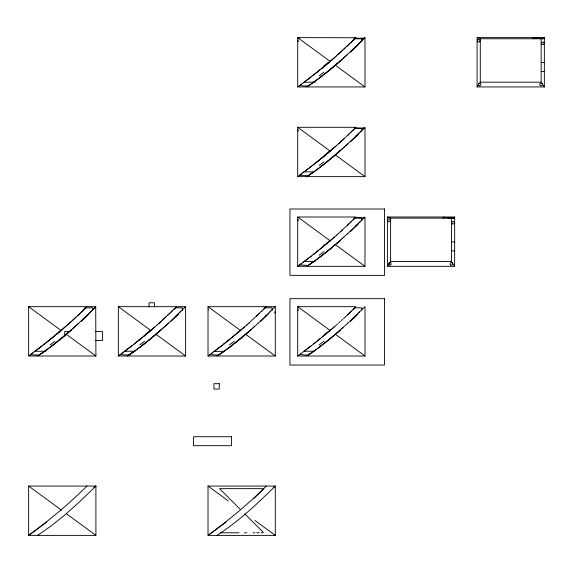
<?xml version="1.0" encoding="UTF-8"?>
<svg xmlns="http://www.w3.org/2000/svg" width="573" height="573" viewBox="0 0 573 573"><rect width="100%" height="100%" fill="white"/><g stroke="black" fill="none" stroke-linecap="round" stroke-linejoin="round"><path stroke-width="0.86" d="M355.145 38.771L355.747 37.875M355.145 128.459L356.005 127.306L297.709 127.306L297.709 176.634L364.98 176.634L364.98 127.306L347.045 144.546M444.827 218.141L445.293 217.396M534.516 38.771L534.795 38.205L544.35 38.412M477.087 86.946L477.087 37.617L544.35 37.617L544.35 86.946L477.087 86.946L478.398 84.997M479.601 83.214L480.289 82.197L480.289 38.771L477.087 37.617M387.398 266.323L390.6 261.575L390.6 218.141L387.398 216.995L387.398 266.323L454.661 266.323L454.661 216.995L387.398 216.995M355.862 37.761L297.709 37.617L297.709 86.946L364.98 86.946L364.98 37.617L363.876 38.713M86.731 306.899L81.387 312.127M355.969 37.653L334.338 57.787M364.571 38.019L364.929 37.668M95.712 306.877L95.913 356.005L28.65 356.005L28.65 306.677L95.913 306.677L77.985 323.924M176.42 306.899L158.922 323.365M185.201 307.085L185.602 306.677L185.602 356.005L118.339 356.005L118.339 306.677L185.602 306.677L168.118 323.516M340.892 231.349L356.005 216.995L297.709 216.995L297.709 266.323L364.98 266.323L364.98 216.995L347.489 233.827M265.671 307.329L266.323 306.677M86.738 486.262L86.946 486.054C68.91 504.061 49.178 520.305 28.65 535.383L28.65 486.054L95.913 486.054L95.913 535.383L28.65 535.383L41.263 526.136M364.571 217.396L363.97 217.998M275.291 306.677L208.02 306.677L208.02 356.005L275.291 356.005L275.291 306.677L258.244 323.108M544.35 37.617L543.555 38.412L541.148 38.771L541.148 82.197L544.35 86.946M93.814 487.594L95.913 486.054L95.347 486.62M454.661 216.995C452.348 219.588 447.993 217.174 445.106 217.582L444.197 216.995L442.85 218.141M355.289 38.341L364.478 38.119M86.659 306.97L86.151 307.472M347.045 54.858L364.206 38.391L361.771 38.771L361.771 41.406M94.91 307.68L95.311 307.286M355.289 128.023L355.747 127.564M176.348 306.97L175.911 307.4M363.769 128.51L363.368 128.904M184.599 307.68L185 307.286M254.097 498.302L261.925 490.488M262.384 490.03L263.766 488.654L219.545 488.654L240.273 509.34M355.138 38.484L354.852 38.771A108.884 5.007 -40.6 0 1 353.004 40.59M85.936 307.687L85.792 307.83A108.884 5.007 -40.6 0 1 83.945 309.649M94.108 308.482L94.509 308.081M352.517 130.751L353.004 130.279A108.884 5.007 -40.6 0 0 354.852 128.459L355.138 128.166M361.771 131.095L361.771 128.459L364.177 128.101L355.418 127.894L340.849 141.703M175.696 307.615L175.481 307.83A108.884 5.007 -40.6 0 1 173.633 309.649M362.967 129.305L362.573 129.699M248.603 323.365L265.779 307.221M95.913 486.054L79.661 501.747L64.527 515.199L50.51 526.415L37.617 535.383L38.42 534.867M93.313 309.27L93.707 308.876M347.489 323.516L364.98 306.677L364.98 356.005L297.709 356.005L297.709 306.677L356.005 306.677L347.625 314.813M266.323 486.054C248.281 504.061 228.555 520.305 208.02 535.383L208.02 486.054L275.291 486.054L275.291 535.383L208.02 535.383L220.634 526.136M361.319 41.249L360.603 41.951M361.577 40.991L362.072 40.504M361.269 130.988L360.546 131.697M181.949 310.308L181.34 310.903M91.422 311.132L90.692 311.848M360.546 221.386L360.016 221.901M359.887 42.66L360.431 42.123M359.887 132.342L360.431 131.811M270.334 311.59L270.743 311.189M359.615 42.925L358.77 43.749M90.555 311.984L89.71 312.808M359.615 132.607L358.77 133.43M179.542 312.665L180.237 311.984M359.615 222.295L358.77 223.119M269.224 312.665L269.926 311.984M359.615 311.984L358.77 312.808M352.517 41.07L350.454 43.068M83.472 310.108L74.003 319.054M358.626 43.885L357.91 44.587M358.053 134.132L358.483 133.71M357.616 44.866L357.18 45.296M88.708 313.782L87.97 314.498M352.015 131.238L350.454 132.75M172.645 310.616L170.532 312.65M357.767 134.411L357.18 134.977M177.952 314.212L178.389 313.782M357.767 224.1L357.18 224.666M356.879 45.582L356.12 46.313M351.507 221.422L350.454 222.439M261.295 311.612L261.818 311.11M351.507 311.11L350.454 312.127M87.669 314.792L87.06 315.372M356.12 136.002L356.728 135.414M176.749 315.372L177.351 314.792M356.728 225.103L355.346 226.428M355.346 47.058L355.969 46.463M86.91 315.522L86.287 316.117M355.346 136.739L355.969 136.145M176.591 315.522L175.975 316.117M265.664 316.117L266.28 315.522M355.346 316.117L355.969 315.522M349.924 312.629L343.535 318.631M349.351 44.114L347.03 46.32M80.292 313.18L77.971 315.379M349.351 133.803L347.625 135.443M169.98 313.18L167.653 315.379M349.351 223.491L347.625 225.132M259.103 313.718L259.669 313.18M257.936 314.813L258.523 314.262M257.341 315.379L256.418 316.246M166.414 316.547L165.425 317.463M344.774 48.419L345.182 48.046M76.116 317.105L73.179 319.813M344.459 48.712L343.42 49.672M347.747 54.213L344.774 56.942M78.687 323.272L62.629 337.418M344.115 138.716L343.42 139.354M347.747 143.902L329.604 159.774M164.745 318.087L163.692 319.054M168.376 323.272L166.593 324.92M347.747 233.583L331.566 247.837L317.843 258.638M258.065 323.272L250.272 330.313M347.747 323.272L337.44 332.519M346.601 55.273L345.691 56.104M167.223 324.332L153.8 336.172M342.711 50.324L340.849 52.014M77.09 324.748L76.173 325.579M342.346 140.342L342.711 140.013M345.691 145.786L346.149 145.37M165.862 325.579L166.32 325.163M342.675 319.412L341.343 320.622M345.354 56.412L341.436 59.943M73.287 319.713L61.146 330.406M72.914 320.049L72.169 320.73M341.608 141.015L341.981 140.679M162.231 320.386L162.603 320.049M341.981 230.36L342.346 230.031M75.715 326.001L74.311 327.276M344.774 146.624L343.37 147.898M165.404 326.001L163.993 327.276M344.309 57.364L343.37 58.21M341.343 141.252L336.294 145.764M341.229 231.041L338.292 233.684M71.374 321.453L69.233 323.365M340.068 142.405L340.462 142.054M161.056 321.453L160.125 322.291M343.37 237.587L343.843 237.158M253.681 327.276L254.154 326.846M340.434 321.453L338.536 323.151M340.068 52.716L338.865 53.798M73.831 327.706L72.864 328.565M342.89 327.706L341.923 328.565M341.923 59.506L342.41 59.076M339.273 143.121L339.667 142.763M342.41 148.758L341.436 149.632M159.495 322.857L159.896 322.499M163.033 328.136L162.066 329.002M341.923 238.884L342.41 238.447M249.176 322.857L249.584 322.499M252.235 328.565L252.722 328.136M338.536 54.091L338.049 54.528M338.536 143.78L339.015 143.343M341.529 59.857L333.866 66.532M68.982 323.587L68.488 324.024M159.079 323.222L157.174 324.92M338.457 233.533L336.544 235.231M248.768 323.222L246.856 324.92M340.949 60.38L339.46 61.691M71.89 329.439L70.4 330.75M340.949 150.062L339.46 151.379M251.182 329.511L230.289 346.737M337.626 323.96L332.469 328.472M336.795 55.631L336.294 56.082M68.237 324.246L67.227 325.142M161.085 329.876L160.089 330.75M340.455 240.187L339.46 241.068M340.455 329.876L339.46 330.75M336.781 145.334L322.384 157.554M157.403 324.712L144.539 335.671M336.781 235.023L331.173 239.894M247.092 324.712L241.484 329.582M338.965 62.135L319.347 78.15M69.899 331.194L50.911 346.737M338.965 151.816L319.97 167.366M159.588 331.194L140.6 346.737M338.965 241.505L333.178 246.49M249.276 331.194L243.489 336.172M338.965 331.194L319.97 346.737M66.196 326.044L65.408 326.732M334.732 147.132L335.262 146.674M335.04 57.178L326.488 64.477M65.279 326.846L64.563 327.47M334.338 237.165L333.622 237.781M333.622 58.41L334.209 57.902M333.672 148.049L334.209 147.59M154.302 327.427L154.703 327.076M244.521 326.961L243.991 327.427M333.672 327.427L334.209 326.961M333.479 58.539L332.505 59.377M64.348 327.656L63.402 328.472M333.543 148.171L332.404 149.152M153.901 327.77L153.091 328.472M243.453 327.892L242.78 328.472M336.931 332.963L336.115 333.672M336.573 64.212L329.604 70.085M67.048 333.672L67.514 333.271M336.115 154.295L336.573 153.901M156.737 333.672L157.195 333.271M333.006 238.318L332.333 238.898M332.061 59.764L331.516 60.229M63.202 328.644L62.085 329.604M332.125 149.388L331.173 150.212M152.955 328.587L151.795 329.582M332.934 328.071L313.811 343.8M331.173 60.523L331.545 60.201M66.597 334.066L64.799 335.592M335.205 155.075L335.656 154.689M156.279 334.066L154.932 335.219M331.788 239.371L313.811 254.111M335.205 244.764L335.656 244.377M242.1 329.052L224.122 343.8M245.967 334.066L244.621 335.219M331.173 329.582L331.788 329.052M333.178 336.172L335.656 334.066M330.829 60.817L330.277 61.282M61.863 329.797L48.419 340.892M330.693 150.62L330.277 150.971M330.657 150.649L331.036 150.327M151.523 329.819L150.835 330.406M532.539 38.771L533.886 37.617L534.795 38.205M330.965 240.073L330.277 240.66M241.276 329.762L240.588 330.342M334.31 155.842L334.754 155.462M334.31 245.531L334.754 245.151M334.31 335.219L334.754 334.833M329.088 62.292L329.618 61.848M60.552 330.908L45.84 342.941M329.088 151.981L329.618 151.537M150.241 330.908L147.111 333.543M329.088 241.663L329.618 241.219M239.929 330.908L238.884 331.796M333.866 156.221L332.985 156.959M154.488 335.592L152.318 337.418M328.465 242.193L330.571 240.409L329.332 241.29M328.465 331.882L330.571 330.098L327.484 332.297M328.565 62.736L322.384 67.865M333.422 66.905L332.555 67.635M64.362 335.964L63.488 336.702M328.043 152.862L328.565 152.418M332.985 246.648L333.422 246.275M243.296 336.337L243.733 335.964M332.985 336.337L333.422 335.964M242.007 337.418L242.866 336.702M332.118 68.001L330.85 69.061M326.488 154.166L327.527 153.299M331.695 158.041L332.118 157.69M327.434 243.059L325.414 244.75M331.695 247.729L332.118 247.371M327.434 332.748L325.414 334.439M331.695 337.418L332.118 337.06M63.03 337.082L58.854 340.527M152.719 337.082L148.543 340.527M332.096 247.393L329.604 249.463M242.408 337.082L238.225 340.527M332.096 337.082L327.914 340.527M323.917 66.611L325.973 64.914M325.414 65.372L330.571 61.032L329.332 61.92M56.347 334.439L61.512 330.098L58.417 332.297M62.206 337.769L60.545 339.144M330.85 158.75L331.266 158.399M146.036 334.439L151.193 330.098L148.106 332.297M146.595 333.973L135.314 343.105M151.473 338.12L151.895 337.769M331.266 248.088L330.428 248.782M235.725 334.439L240.882 330.098L237.795 332.297M241.161 338.12L241.584 337.769M330.85 338.12L331.266 337.769M330.428 69.405L327.914 71.46M323.917 156.3L330.571 150.72L327.484 152.927M330.428 159.093L327.914 161.149M151.057 338.464L150.233 339.144M323.917 245.989L324.941 245.144M235.252 334.825L234.228 335.671M240.746 338.464L239.915 339.144M323.917 335.671L324.941 334.825M324.425 66.196L321.546 68.552M55.359 335.255L53.325 336.924M324.425 155.885L321.546 158.241M142.176 337.612L145.048 335.255M324.425 245.566L321.546 247.93M329.604 339.144L330.019 338.808M143.522 336.509L144.031 336.093M322.893 246.827L323.401 246.404M329.976 249.155L327.914 250.838M232.803 336.845L233.763 336.057M322.492 336.845L323.451 336.057M322.957 67.399L314.692 74.046M322.957 157.088L314.692 163.735M321.381 68.688L321.883 68.28M328.802 70.744L327.627 71.697M52.322 337.748L52.823 337.339M59.742 339.803L58.568 340.756M321.381 158.377L321.883 157.969M328.802 160.426L327.627 161.385M142.004 337.748L142.505 337.339M149.431 339.803L148.257 340.756M321.883 247.651L320.88 248.467M328.802 250.115L327.627 251.067M231.693 337.748L232.194 337.339M321.381 337.748L321.883 337.339M320.386 69.491L320.88 69.089M51.326 338.557L51.821 338.156M320.386 159.179L320.88 158.778M141.015 338.557L141.51 338.156M238.719 340.126L235.682 342.561M328.408 340.126L327.627 340.756M320.622 69.304L317.485 71.833M320.622 158.993L317.485 161.514M141.245 338.371L138.107 340.892M319.705 249.42L320.622 248.682M230.933 338.371L226.543 341.888M319.705 339.101L320.622 338.371M319.405 159.974L319.899 159.581M140.034 339.345L139.067 340.126M318.917 70.68L316.232 72.828M327.24 72.005L325.736 73.208M49.858 339.739L47.172 341.888M58.181 341.071L55.588 343.134M324.647 163.763L327.24 161.693M147.87 341.071L145.277 343.134M327.24 251.382L322.914 254.806M228.749 340.126L229.236 339.739M326.861 341.372L327.24 341.071M326.904 72.277L310.559 84.403M57.844 341.336L44.859 351.149L50.596 346.973M318.438 160.755L316.54 162.266M326.904 161.966L320.93 166.636M147.533 341.336L137.033 349.372M317.485 251.203L318.81 250.136M227.796 340.892L228.269 340.512M237.215 341.336L226.722 349.372M317.936 340.527L318.81 339.825M326.904 341.336L313.918 351.149L314.405 350.812M326.481 251.991L325.736 252.586M326.109 341.974L326.481 341.68M316.074 72.95L317.012 72.205M47.015 342.017L47.48 341.644M316.232 162.517L317.077 161.844M136.854 341.888L137.699 341.214M136.696 342.017L137.162 341.644M316.232 252.199L317.077 251.533M226.851 341.644L227.323 341.272M316.232 341.888L317.077 341.214M325.371 73.502L324.647 74.075M325.371 252.879L324.647 253.445M315.608 73.323L313.051 75.328M46.549 342.382L32.546 353.126M315.608 163.004L313.051 165.017M136.238 342.382L133.681 344.387M314.692 253.416L315.608 252.693M225.003 343.105L225.92 342.382M234.959 343.134L235.324 342.847M314.692 343.105L315.608 342.382M324.647 343.134L325.006 342.847M45.339 343.334L44.945 343.642M314.004 253.954L314.405 253.646M313.646 74.87L314.24 74.404M45.174 343.463L43.992 344.387M313.646 164.558L314.24 164.086M134.268 343.929L134.863 343.463M313.051 254.706L314.24 253.775M224.552 343.463L221.063 346.185M223.37 344.387L223.957 343.929M314.24 343.463L310.752 346.185M313.144 75.264L311.834 76.281M54.879 343.693L53.518 344.753M313.144 164.945L311.834 165.969M323.938 164.315L314.19 171.585M133.767 344.323L131.181 346.336M144.568 343.693L143.207 344.753M313.144 254.634L310.752 256.496M311.318 76.682L309.076 78.415M311.891 76.238L303.275 82.82M42.774 345.347L39.028 348.234M311.318 166.371L309.921 167.452M311.891 165.926L310.552 166.965M132.521 345.297L123.983 351.822M221.629 345.741L222.202 345.297M233.569 344.23L232.889 344.753M309.921 257.134L310.552 256.654M311.189 256.16L309.305 257.614M221.5 345.841L219.387 347.474M220.863 346.336L218.843 347.897M309.921 346.823L311.189 345.841M322.578 75.686L321.911 76.202M310.186 167.244L308.532 168.519M130.816 346.622L129.706 347.474M323.315 254.491L313.918 261.467L314.462 261.08M309.305 347.302L310.186 346.622M53.182 345.01L51.871 346.013M309.076 168.104L309.628 167.674M142.87 345.01L141.56 346.013M308.532 258.208L309.628 257.363M308.532 347.897L309.628 347.052M308.088 79.174L308.689 78.709M308.689 168.398L302.859 172.817M128.71 348.234L129.319 347.775M308.689 258.086L302.995 262.405M219.001 347.775L213.665 351.822M308.088 348.234L308.689 347.775M321.582 76.453L320.93 76.954M321.582 255.83L320.93 256.324M231.893 345.512L231.241 346.013M307.988 348.312L300.209 354.171M321.582 345.512L320.93 346.013M320.608 77.197L319.412 78.1M51.549 346.257L50.352 347.159M320.608 166.879L319.412 167.782M141.237 346.257L140.041 347.159M230.919 346.257L229.723 347.159M319.412 257.47L320.293 256.811M214.144 351.464L224.652 351.256M319.412 347.159L320.293 346.5M303.353 82.763L302.372 83.493M319.655 167.603L316.411 169.995M124.176 351.672L122.235 353.126M140.285 346.973L134.54 351.149L135.085 350.769M303.353 262.133L301.047 263.859M213.865 351.672L212.476 352.71M229.974 346.973L228.154 348.327M302.444 83.443L299.923 85.313M301.606 173.755L302.995 172.717M122.787 352.71L120.029 354.759M212.683 352.56L209.954 354.587L218.42 355.088L224.716 350.812M319.039 78.379L317.843 79.26M32.826 352.918L28.894 355.833M32.267 353.333L31.708 353.756M301.885 173.547L297.709 176.634M211.358 353.541L211.917 353.126M319.039 347.439L317.843 348.327M300.932 84.568L301.405 84.217M31.429 353.964L30.863 354.379M300.932 174.256L301.405 173.906M300.209 264.482L300.932 263.945M300.768 264.067L301.405 263.587M299.407 85.699L308.109 86.029L310.48 84.46M299.987 85.27L297.709 86.946M30.34 354.759L39.05 355.088L45.339 350.812M299.987 174.958L300.46 174.607M300.46 264.296L297.709 266.323M210.305 354.329L208.02 356.005M300.46 353.985L297.709 356.005M120.151 354.673L118.339 356.005M119.428 355.21L119.062 355.475M29.259 534.938L28.772 535.289M41.965 525.62L46.864 522.024M221.336 525.62L226.242 522.024M273.185 487.594L275.291 486.054C257.198 503.961 238.425 521.494 216.995 535.383M317.557 79.475L314.735 81.516M317.557 258.853L316.411 259.684M227.868 348.534L224.229 351.149L224.774 350.769M316.124 170.202L314.462 171.391M136.754 349.573L135.357 350.576M316.124 259.891L314.735 260.887M226.435 349.573L225.046 350.576M316.124 349.573L314.735 350.576M323.774 65.888L325.013 65M326.861 63.682L328.716 62.357M325.013 154.689L326.861 153.371M145.635 334.066L147.49 332.741M323.774 245.258L325.013 244.377M326.861 243.052L328.716 241.734M325.013 334.066L326.861 332.741M314.405 171.434L307.751 175.947M135.027 350.812L131.539 353.226M314.405 261.123L309.857 264.253M314.004 351.091L310.559 353.469M311.268 173.612L310.559 174.092M221.579 352.989L220.168 353.935M42.194 352.997L38.599 355.375M131.876 352.997L127.929 355.611M131.102 353.52L129.19 354.794M310.48 263.831L309.155 264.719M310.48 353.52L309.857 353.935M310.093 84.718L306.856 86.831M310.093 174.407L308.561 175.417M310.093 353.777L309.155 354.401M309.327 264.604L308.181 265.349A101.149 5.58 -40 0 0 313.732 261.596M219.638 354.286L218.334 355.145M309.327 354.286L308.181 355.038A101.149 5.58 -40 0 0 313.732 351.285M308.023 175.768L299.643 175.209M128.646 355.145L128.739 355.088A101.149 5.58 -40 0 0 134.361 351.285M308.023 265.457L299.643 264.898M308.023 355.145L299.643 354.587M38.871 355.203L38.241 355.611M307.844 265.571L307.486 265.808M307.808 175.911L306.949 176.463M38.513 355.432L37.882 355.84M128.202 355.432L127.571 355.84M307.393 355.554L306.949 355.84M38.155 355.668L37.797 355.897M127.75 355.726L127.485 355.897M217.525 355.668L218.499 355.038A101.149 5.58 -40 0 0 224.05 351.285M217.439 355.726L217.174 355.897M306.677 176.634L307.056 176.398M353.82 38.771L364.177 38.771M480.289 38.771L544.35 38.771M541.148 62.521L544.35 62.521M541.148 71.489L544.35 71.489M304.105 82.197L315.236 82.197M480.289 82.197L541.148 82.197M354.852 128.459L364.98 128.459M303.597 171.886L314.341 171.886M454.661 217.79L445.106 217.582M353.72 218.141L361.771 218.141L361.771 220.784M390.6 218.141L454.661 218.141M451.46 241.892L454.661 241.892M451.46 250.859L454.661 250.859M304.105 261.575L315.236 261.575M390.6 261.575L451.46 261.575L454.661 266.323M84.661 307.83L92.711 307.83L92.711 310.487M175.238 307.83L182.4 307.83L182.4 310.487M264.031 307.83L272.089 307.83L272.089 310.487M69.999 331.581L64.72 331.581L64.72 335.656M95.512 331.581L102.553 331.581L102.553 340.548L95.512 340.548M35.046 351.256L45.274 351.256M124.226 351.256L134.963 351.256M304.105 351.256L313.768 351.256A165.096 5.644 -40 0 1 311.619 352.746M220.433 532.783L239.005 532.783M244.313 532.783L246.963 532.783M253.151 532.783L254.921 532.783M256.69 532.783L259.347 532.783M261.116 532.783L262.885 532.783M355.418 217.582L364.177 217.79M120.273 354.587L128.739 355.088M299.314 38.19L297.709 37.617L330.141 61.404M354.508 37.617L355.418 38.205M354.508 127.306L355.418 127.894M335.377 65.243L364.98 86.946M297.709 127.306L330.141 151.086M335.377 154.925L364.98 176.634M297.709 216.995L330.141 240.775M335.377 244.614L364.98 266.323M297.709 306.677L330.141 330.463M335.377 334.303L364.98 356.005M208.02 306.677L240.452 330.463M245.688 334.303L275.291 356.005M118.339 306.677L150.763 330.463M156.006 334.303L185.602 356.005M28.65 306.677L61.082 330.463M66.318 334.303L95.913 356.005M208.02 486.054L228.341 500.952M254.971 520.477L275.291 535.383M28.65 486.054L61.583 510.206M66.489 513.802L95.913 535.383M244.879 513.938L263.308 532.324M451.46 218.141L451.46 261.575M361.771 309.864L361.771 307.83L354.852 307.83A108.884 5.007 -40.6 0 1 353.004 309.649M154.424 306.927L154.424 302.795L149.037 302.795L149.037 306.927M39.365 347.926A115.431 4.87 -40.3 0 1 35.376 350.955M71.26 330.041A31.966 2.378 -40.3 0 1 67.578 333.264M44.673 351.285A101.149 5.58 -40 0 1 39.086 355.059M44.701 351.263A165.096 5.644 -40 0 1 42.56 352.746M88.994 314.025A64.097 3.81 -40.7 0 1 81.366 321.331M54.822 341.264A85.012 10.429 -42.9 0 1 50.109 344.882M129.047 347.926A115.431 4.87 -40.3 0 1 125.064 350.955M160.949 330.041A31.966 2.378 -40.3 0 1 157.267 333.264M134.39 351.263A165.096 5.644 -40 0 1 132.248 352.746M178.683 314.025A64.097 3.81 -40.7 0 1 171.055 321.331M144.511 341.264A85.012 10.429 -42.9 0 1 139.798 344.882M265.163 307.83A108.884 5.007 -40.6 0 1 263.322 309.649M218.736 347.926A115.431 4.87 -40.3 0 1 214.753 350.955M250.637 330.041A31.966 2.378 -40.3 0 1 246.956 333.264M224.079 351.263A165.096 5.644 -40 0 1 221.937 352.746M268.372 314.025A64.097 3.81 -40.7 0 1 260.744 321.331M234.199 341.264A85.012 10.429 -42.9 0 1 229.487 344.882M208.286 310.086A1.296 1.296 0 0 1 208.278 309.628M274.754 311.748A1.296 1.296 0 0 1 274.768 313.073M298.247 310.673A1.296 1.296 0 0 1 298.232 309.04M308.424 347.926A115.431 4.87 -40.3 0 1 304.435 350.955M340.319 330.041A31.966 2.378 -40.3 0 1 336.638 333.264M358.053 314.025A64.097 3.81 -40.7 0 1 350.425 321.331M323.881 341.264A85.012 10.429 -42.9 0 1 319.175 344.882M298.247 220.985A1.296 1.296 0 0 1 298.232 219.352M354.852 218.141A108.884 5.007 -40.6 0 1 353.004 219.96M308.424 258.244A115.431 4.87 -40.3 0 1 304.435 261.274M340.319 240.359A31.966 2.378 -40.3 0 1 336.638 243.575M313.76 261.575A165.096 5.644 -40 0 1 311.619 263.057M358.053 224.337A64.097 3.81 -40.7 0 1 350.425 231.642M323.881 251.576A85.012 10.429 -42.9 0 1 319.175 255.193M298.247 131.296A1.296 1.296 0 0 1 298.232 129.663M308.424 168.555A115.431 4.87 -40.3 0 1 304.435 171.585M340.319 150.67A31.966 2.378 -40.3 0 1 336.638 153.893M313.732 171.914A101.149 5.58 -40 0 1 308.145 175.682M313.76 171.886A165.096 5.644 -40 0 1 311.619 173.368M358.053 134.655A64.097 3.81 -40.7 0 1 350.425 141.954M323.881 161.894A85.012 10.429 -42.9 0 1 319.175 165.504M308.424 78.866A115.431 4.87 -40.3 0 1 304.435 81.896M340.319 60.982A31.966 2.378 -40.3 0 1 336.638 64.205M313.732 82.226A101.149 5.58 -40 0 1 308.145 85.993M313.76 82.197A165.096 5.644 -40 0 1 311.619 83.679M358.053 44.966A64.097 3.81 -40.7 0 1 350.425 52.272M323.881 72.205A85.012 10.429 -42.9 0 1 319.175 75.815M298.254 41.614A1.296 1.296 0 0 1 298.232 39.981M384.519 208.995L289.945 208.995L289.945 275.362L384.519 275.362L384.519 208.995M384.519 298.676L289.945 298.676L289.945 365.051L384.519 365.051L384.519 298.676M219.294 383.688L213.915 383.688L213.915 389.074L219.294 389.074L219.294 383.688M231.428 436.726L193.588 436.726L193.588 445.694L231.428 445.694L231.428 436.726M452.333 223.842A1.296 1.296 0 0 0 454.31 222.768A1.296 1.296 0 0 0 452.398 221.593A1.296 1.296 0 0 0 452.333 223.842M388.258 221.264A1.296 1.296 0 0 0 390.234 220.19A1.296 1.296 0 0 0 388.315 219.015A1.296 1.296 0 0 0 388.258 221.264M389.239 264.998A1.296 1.296 0 0 0 391.216 263.924A1.296 1.296 0 0 0 389.303 262.749A1.296 1.296 0 0 0 389.239 264.998M450.715 264.998A1.296 1.296 0 0 0 452.691 263.924A1.296 1.296 0 0 0 450.772 262.749A1.296 1.296 0 0 0 450.715 264.998M478.885 85.599A1.296 1.296 0 0 0 480.905 84.603A1.296 1.296 0 0 0 479.035 83.35A1.296 1.296 0 0 0 478.885 85.599M541.979 44.443A1.296 1.296 0 0 0 543.999 43.448A1.296 1.296 0 0 0 542.13 42.194A1.296 1.296 0 0 0 541.979 44.443M477.903 41.865A1.296 1.296 0 0 0 479.923 40.869A1.296 1.296 0 0 0 478.047 39.616A1.296 1.296 0 0 0 477.903 41.865M540.36 85.599A1.296 1.296 0 0 0 542.373 84.603A1.296 1.296 0 0 0 540.504 83.35A1.296 1.296 0 0 0 540.36 85.599"/></g></svg>
